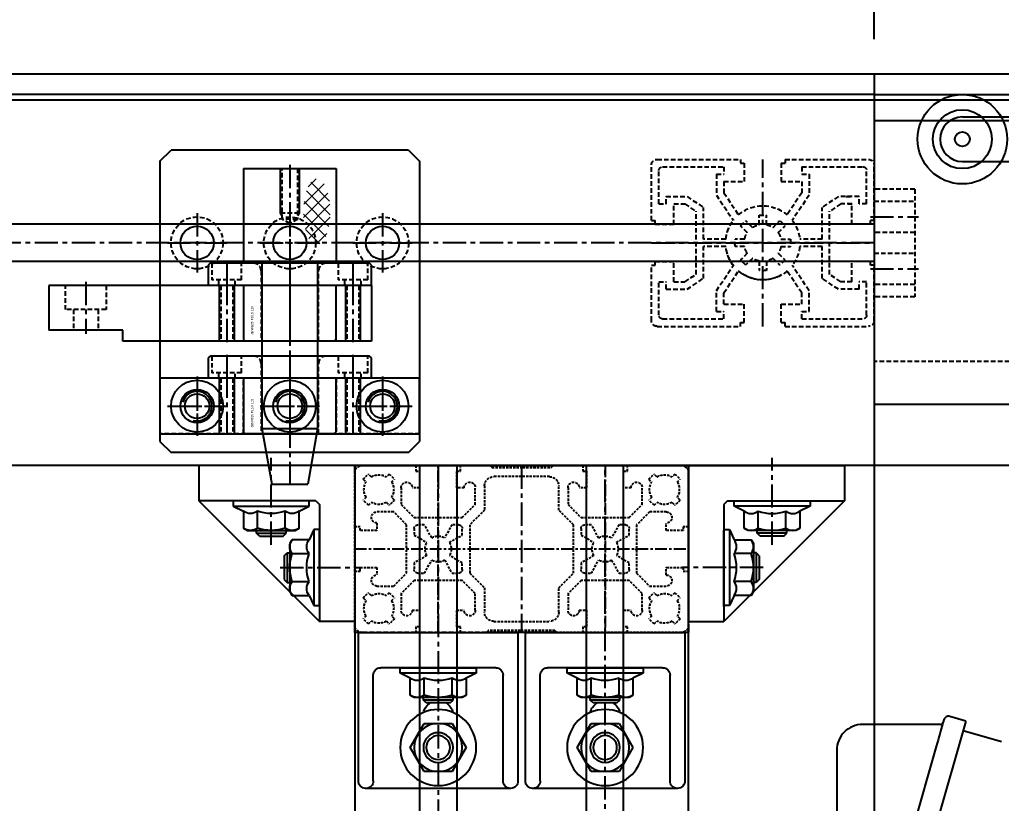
# Model space of a CAD drawing. Header units: inches. Extents: x 0 to 77285, y -118 to 40065.
# Drawn here: x 68096.3 to 68361, y 21415.5 to 21626.7 of the extents above; entities that cross this region are included whole.
import ezdxf

# ---------------------------------------------------------------- set-up
doc = ezdxf.new("R2010")
doc.units = ezdxf.units.IN
doc.header["$LTSCALE"] = 5
doc.header["$MEASUREMENT"] = 0
for name, pattern in [('CENTER', [2, 1.25, -0.25, 0.25, -0.25]), ('HIDDEN', [0.375, 0.25, -0.125]), ('PHANTOM', [2.5, 1.25, -0.25, 0.25, -0.25, 0.25, -0.25])]:
    doc.linetypes.add(name, pattern=pattern)
for name, color, linetype in [('11', 1, 'CENTER'), ('22', 2, 'HIDDEN'), ('44', 4, 'Continuous'), ('55', 5, 'Continuous'), ('99', 181, 'Continuous'), ('A', 8, 'Continuous'), ('B', 123, 'Continuous'), ('BOM-T', 4, 'Continuous'), ('G', 231, 'Continuous'), ('T', 3, 'Continuous'), ('Y', 60, 'Continuous')]:
    doc.layers.add(name, color=color, linetype=linetype)
doc.layers.add('33', color=3, linetype='PHANTOM', lineweight=9)
doc.styles.add('SCI', font='')
doc.styles.get("Standard").update_dxf_attribs({"font": 'arial.ttf'})
doc.styles.get('SCI').set_extended_font_data('Gulim')
doc.dimstyles.new('S', dxfattribs={"dimscale": 100, "dimtxt": 2.5, "dimasz": 2, "dimexe": 1.25, "dimexo": 0.625, "dimgap": -0.625, "dimtad": 1, "dimdec": 8, "dimtxsty": 'SCI', "dimcen": 2.5, "dimclrd": 1, "dimclre": 1, "dimclrt": 7, "dimadec": 8, "dimazin": 2, "dimtfac": 1, "dimtdec": 8, "dimtmove": 0, "dimatfit": 3, "dimfxl": 1, "dimarcsym": 0})
doc.dimstyles.new('SCH', dxfattribs={"dimtxt": 2.5, "dimasz": 2, "dimexe": 1.25, "dimexo": 0.625, "dimtad": 1, "dimdec": 8, "dimtxsty": 'SCI', "dimcen": 2.5, "dimclrd": 4, "dimclre": 4, "dimclrt": 7, "dimadec": 8, "dimazin": 2, "dimtfac": 1, "dimtdec": 8, "dimtmove": 0, "dimatfit": 3, "dimfxl": 1, "dimarcsym": 0})

# ---------------------------------------------------------------- blocks, each defined once
blk = doc.blocks.new('E0104-20170619.11435441E')
for p, q in [((-6, 22.5), (-28.5, 22.5)), ((-6, 22.5), (-6, 21.5)), ((-5, 21.5), (-6, 21.5)), ((-5, 21.5), (-5, 16.5)), ((5, 21.5), (5, 16.5)), ((6, 21.5), (5, 21.5)), ((6, 22.5), (6, 21.5)), ((28.5, 22.5), (6, 22.5)), ((-30, 6), (-30, 21)), ((-28, 10.5), (-28, 19.5)), ((-10.5, 20.5), (-27, 20.5)), ((-10.5, 20.5), (-10.5, 18.5)), ((10.5, 20.5), (10.5, 18.5)), ((27, 20.5), (10.5, 20.5)), ((28, 10.5), (28, 19.5)), ((30, 6), (30, 21)), ((-10.5, 18.5), (-12.5, 18.5)), ((-12.5, 18.5), (-12.5, 12.89)), ((-10.5, 16.5), (-10.5, 13.5)), ((-5, 16.5), (-10.5, 16.5)), ((10.5, 16.5), (5, 16.5)), ((12.5, 18.5), (10.5, 18.5)), ((10.5, 16.5), (10.5, 13.5)), ((12.5, 18.5), (12.5, 12.89)), ((-10.5, 13.5), (-6.54, 7.56)), ((10.5, 13.5), (6.54, 7.56)), ((-26, 10.5), (-26, 12.5)), ((-26, 12.5), (-20.39, 12.5)), ((-22.39, 12.5), (-24.08, 12.5)), ((-20.39, 12.5), (-16, 9.57)), ((-12.5, 12.89), (-7.95, 6.07)), ((12.5, 12.89), (7.95, 6.07)), ((20.39, 12.5), (16, 9.57)), ((26, 12.5), (20.39, 12.5)), ((26, 10.5), (26, 12.5)), ((-28, 10.5), (-26, 10.5)), ((-23, 10.5), (-24.08, 10.5)), ((-24, 10.5), (-21, 10.5)), ((-24, 5), (-24, 10.5)), ((-21, 10.5), (-18, 8.5)), ((-18, -8.5), (-18, 8.5)), ((-16, 1), (-16, 9.57)), ((16, 1), (16, 9.57)), ((21, 10.5), (18, 8.5)), ((18, -8.5), (18, 8.5)), ((24, 10.5), (21, 10.5)), ((24, 5), (24, 10.5)), ((28, 10.5), (26, 10.5)), ((-30, 6), (-29, 6)), ((-29, 5), (-29, 6)), ((-2.76, 4.17), (-4.55, 5.96)), ((-1, 4.9), (-1, 7.43)), ((1, 4.9), (1, 7.43)), ((2.76, 4.17), (4.55, 5.96)), ((29, 5), (29, 6)), ((30, 6), (29, 6)), ((-29, 5), (-24, 5)), ((-4.17, 2.76), (-5.96, 4.55)), ((4.17, 2.76), (5.96, 4.55)), ((29, 5), (24, 5)), ((-16, 1), (-9.95, 1)), ((-4.9, 1), (-7.43, 1)), ((4.9, 1), (7.43, 1)), ((9.95, 1), (16, 1)), ((-16, -9.57), (-16, -1)), ((-16, -1), (-9.95, -1)), ((-4.9, -1), (-7.43, -1)), ((4.9, -1), (7.43, -1)), ((9.95, -1), (16, -1)), ((16, -9.57), (16, -1)), ((-29, -6), (-29, -5)), ((-29, -5), (-24, -5)), ((-24, -10.5), (-24, -5)), ((-4.17, -2.76), (-5.96, -4.55)), ((-2.76, -4.17), (-4.55, -5.96)), ((-1, -4.9), (-1, -7.43)), ((1, -4.9), (1, -7.43)), ((2.76, -4.17), (4.55, -5.96)), ((4.17, -2.76), (5.96, -4.55)), ((24, -10.5), (24, -5)), ((29, -5), (24, -5)), ((29, -6), (29, -5)), ((-30, -21), (-30, -6)), ((-30, -6), (-29, -6)), ((-12.5, -12.89), (-7.95, -6.07)), ((-10.5, -13.5), (-6.54, -7.56)), ((10.5, -13.5), (6.54, -7.56)), ((12.5, -12.89), (7.95, -6.07)), ((30, -6), (29, -6)), ((30, -21), (30, -6)), ((-28, -19.5), (-28, -10.5)), ((-28, -10.5), (-26, -10.5)), ((-26, -12.5), (-26, -10.5)), ((-24, -10.5), (-21, -10.5)), ((-21, -10.5), (-18, -8.5)), ((-20.39, -12.5), (-16, -9.57)), ((20.39, -12.5), (16, -9.57)), ((21, -10.5), (18, -8.5)), ((24, -10.5), (21, -10.5)), ((26, -12.5), (26, -10.5)), ((28, -10.5), (26, -10.5)), ((28, -19.5), (28, -10.5)), ((-26, -12.5), (-20.39, -12.5)), ((-12.5, -18.5), (-12.5, -12.89)), ((12.5, -18.5), (12.5, -12.89)), ((26, -12.5), (20.39, -12.5)), ((-10.5, -16.5), (-10.5, -13.5)), ((10.5, -16.5), (10.5, -13.5)), ((-10.5, -18.5), (-12.5, -18.5)), ((-5, -16.5), (-10.5, -16.5)), ((-10.5, -20.5), (-10.5, -18.5)), ((-5, -21.5), (-5, -16.5)), ((5, -21.5), (5, -16.5)), ((10.5, -16.5), (5, -16.5)), ((12.5, -18.5), (10.5, -18.5)), ((10.5, -20.5), (10.5, -18.5)), ((-10.5, -20.5), (-27, -20.5)), ((27, -20.5), (10.5, -20.5)), ((-6, -22.5), (-28.5, -22.5)), ((-6, -22.5), (-6, -21.5)), ((-5, -21.5), (-6, -21.5)), ((6, -21.5), (5, -21.5)), ((6, -22.5), (6, -21.5)), ((28.5, -22.5), (6, -22.5))]:
    blk.add_line(p, q)
for centre, radius, start, end in [((-28.5, 21), 1.5, 90, 180), ((28.5, 21), 1.5, 0, 90), ((-27, 19.5), 1, 90, 180), ((27, 19.5), 1, 0, 90), ((0, 0), 10, 49.1403, 130.8597), ((0, 0), 10, 142.644, 174.2608), ((0, 0), 7.5, 127.3377, 142.6623), ((0, 0), 7.5, 82.3377, 97.6623), ((0, 0), 7.5, 37.3377, 52.6623), ((0, 0), 10, 5.7392, 39.0281), ((0, 0), 10, 5.7392, 37.356), ((0, 0), 5, 146.537, 168.463), ((0, 0), 5, 101.537, 123.463), ((0, 0), 5, 56.537, 78.463), ((0, 0), 5, 11.537, 33.463), ((0, 0), 7.5, 172.3377, 187.6623), ((0, 0), 7.5, 352.3377, 7.6623), ((0, 0), 10, 185.7392, 217.356), ((0, 0), 5, 191.537, 213.463), ((0, 0), 5, 326.537, 348.463), ((0, 0), 10, 320.9719, 354.2608), ((0, 0), 10, 322.644, 354.2608), ((0, 0), 7.5, 217.3377, 232.6623), ((0, 0), 5, 236.537, 258.463), ((0, 0), 5, 281.537, 303.463), ((0, 0), 7.5, 307.3377, 322.6623), ((0, 0), 10, 229.1403, 309.2607), ((0, 0), 10, 243.4796, 310.8597), ((0, 0), 7.5, 262.3377, 277.6623), ((-28.5, -21), 1.5, 180, 270), ((-27, -19.5), 1, 180, 270), ((27, -19.5), 1, 270, 0), ((28.5, -21), 1.5, 270, 0)]:
    blk.add_arc(centre, radius, start, end)
at = {"layer": '11'}
for p, q in [((0, -22.5), (0, 22.5)), ((30, 0), (-30, 0))]:
    blk.add_line(p, q, dxfattribs=at)
blk = doc.blocks.new('A$Cdc005fc0')
for p, q in [((-25.4, 6), (0, 6)), ((-25.4, -6), (0, -6))]:
    blk.add_line(p, q)
for centre, radius in [((-25.4, 0), 12.06), ((0, 0), 12.06), ((-25.4, 0), 7.94), ((0, 0), 7.94), ((-25.4, 0), 1.99), ((0, 0), 1.99)]:
    blk.add_circle(centre, radius)
for centre, start, end in [((-25.4, 0), 90, 270), ((0, 0), 270, 90)]:
    blk.add_arc(centre, 6, start, end)
blk = doc.blocks.new('A$C945b6342')
for p, q in [((128.99, -65.68), (126.06, -76.02)), ((123.38, -75.25), (122.14, -79.57)), ((123.38, -75.25), (223.84, -104.05)), ((124.28, -82.14), (124.28, -103.05)), ((130.24, -83.25), (220.99, -109.27)), ((131.28, -110.05), (215.5, -110.05))]:
    blk.add_line(p, q)
blk.add_lwpolyline([(123.04, -81.18), (123.09, -81.2), (123.24, -81.24), (123.5, -81.32), (123.86, -81.42), (124.31, -81.55), (124.85, -81.7), (125.46, -81.88), (126.15, -82.08), (126.89, -82.29), (127.69, -82.52), (128.52, -82.75), (129.38, -83), (130.24, -83.25)])
for centre, radius, start, end in [((123.39, -79.93), 1.3, 164, 254), ((123.48, -82.14), 0.8, 0, 74), ((131.28, -103.05), 7, 180, 270)]:
    blk.add_arc(centre, radius, start, end)
blk = doc.blocks.new('A$Cd811ede8')
at = {"layer": '55', "rotation": 270}
blk.add_blockref('A$C945b6342', (0, 0.02), dxfattribs=at)
blk = doc.blocks.new('A$Ce3b21f13')
for p, q in [((2390, -1.5), (60, -1.5)), ((2390, -1.5), (2390, -107)), ((2390, -8.5), (60, -8.5)), ((2390, -14), (2390, -107)), ((2390, -42), (60, -42)), ((2390, -52), (60, -52)), ((2390, -107), (60, -107)), ((2560, -107), (2390, -107))]:
    blk.add_line(p, q)
at = {"linetype": 'Continuous'}
for p, q in [((2560, -8.5), (2390, -8.5)), ((2390, -14), (2560, -14)), ((2390, -90.5), (2560, -90.5)), ((2560, -107), (2390, -107)), ((2390, -107), (2390, -341.1))]:
    blk.add_line(p, q, dxfattribs=at)
at = {"layer": '11'}
for p, q in [((2389, -40), (2402, -40)), ((2390, -47), (60, -47)), ((2389, -54), (2402, -54))]:
    blk.add_line(p, q, dxfattribs=at)
at = {"layer": '22'}
for p, q in [((2401, -32.5), (2390, -32.5)), ((2401, -32.5), (2401, -61.5)), ((2390, -35.8), (2401, -35.8)), ((2401, -44.2), (2390, -44.2)), ((2390, -49.8), (2401, -49.8)), ((2401, -58.2), (2390, -58.2)), ((2401, -61.5), (2390, -61.5)), ((2449, -79), (2390, -79))]:
    blk.add_line(p, q, dxfattribs=at)
at = {"layer": 'B'}
for q in [(60, -7), (2490, -7)]:
    blk.add_line((2390, -7), q, dxfattribs=at)
at = {"layer": 'G', "linetype": 'Continuous'}
blk.add_line((2560, -1.5), (2390, -1.5), dxfattribs=at)
blk.add_blockref('A$Cd811ede8', (2490, -52.5))
at = {"layer": '22', "xscale": -1}
blk.add_blockref('E0104-20170619.11435441E', (2360, -47), dxfattribs=at)
at = {"layer": 'B'}
blk.add_blockref('A$Cdc005fc0', (2439.2, -19.06), dxfattribs=at)
blk = doc.blocks.new('A$C47db6cef')
at = {"ltscale": 0.506191}
for p, q in [((16.5, 45), (2, 45)), ((16.5, 43.5), (16.5, 45)), ((28.5, 45), (16.5, 45)), ((28.5, 45), (28.5, 43.5)), ((36.5, 45), (28.5, 45)), ((37, 44.5), (36.5, 45)), ((53.5, 45), (53, 44.5)), ((61.5, 45), (53.5, 45)), ((61.5, 43.5), (61.5, 45)), ((73.5, 45), (61.5, 45)), ((73.5, 45), (73.5, 43.5)), ((88, 45), (73.5, 45)), ((0, 43), (0, 28.5)), ((3.74, 42.67), (4.47, 41.95)), ((8.53, 41.95), (9.26, 42.67)), ((17.5, 43.5), (16.5, 43.5)), ((17.5, 39), (17.5, 43.5)), ((27.5, 43.5), (27.5, 39)), ((28.5, 43.5), (27.5, 43.5)), ((44.7, 44.5), (37, 44.5)), ((45, 44.2), (44.7, 44.5)), ((45.3, 44.5), (45, 44.2)), ((53, 44.5), (45.3, 44.5)), ((62.5, 43.5), (61.5, 43.5)), ((62.5, 39), (62.5, 43.5)), ((72.5, 43.5), (72.5, 39)), ((73.5, 43.5), (72.5, 43.5)), ((80.74, 42.67), (81.47, 41.95)), ((85.53, 41.95), (86.26, 42.67)), ((90, 28.5), (90, 43)), ((3.05, 40.53), (2.33, 41.26)), ((10.67, 41.26), (9.95, 40.53)), ((37.5, 42), (52.5, 42)), ((80.05, 40.53), (79.33, 41.26)), ((87.67, 41.26), (86.95, 40.53)), ((12.5, 34.5), (12.5, 39)), ((15.5, 39), (17.5, 39)), ((27.5, 39), (29.5, 39)), ((32.5, 39), (32.5, 34.5)), ((35, 33), (35, 39.5)), ((55, 39.5), (55, 33)), ((57.5, 34.5), (57.5, 39)), ((60.5, 39), (62.5, 39)), ((72.5, 39), (74.5, 39)), ((77.5, 39), (77.5, 34.5)), ((2.33, 35.74), (3.05, 36.47)), ((4.47, 35.05), (3.74, 34.33)), ((9.26, 34.33), (8.53, 35.05)), ((9.95, 36.47), (10.67, 35.74)), ((16, 31), (12.5, 34.5)), ((32.5, 34.5), (29, 31)), ((61, 31), (57.5, 34.5)), ((77.5, 34.5), (74, 31)), ((79.33, 35.74), (80.05, 36.47)), ((81.47, 35.05), (80.74, 34.33)), ((86.26, 34.33), (85.53, 35.05)), ((86.95, 36.47), (87.67, 35.74)), ((6, 32.5), (10.5, 32.5)), ((10.5, 32.5), (14, 29)), ((31, 29), (35, 33)), ((55, 33), (59, 29)), ((76, 29), (79.5, 32.5)), ((79.5, 32.5), (84, 32.5)), ((6, 27.5), (6, 29.5)), ((22.2, 31), (16, 31)), ((22.5, 30.7), (22.2, 31)), ((22.8, 31), (22.5, 30.7)), ((29, 31), (22.8, 31)), ((67.2, 31), (61, 31)), ((67.5, 30.7), (67.2, 31)), ((67.8, 31), (67.5, 30.7)), ((74, 31), (67.8, 31)), ((84, 29.5), (84, 27.5)), ((0, 28.5), (1.5, 28.5)), ((0, 28.5), (0, 16.5)), ((1.5, 28.5), (1.5, 27.5)), ((1.5, 27.5), (6, 27.5)), ((14, 29), (14, 22.8)), ((16, 26.25), (16, 28)), ((17, 29), (18.75, 29)), ((18.75, 29), (20.75, 25.53)), ((24.25, 25.53), (26.25, 29)), ((26.25, 29), (28, 29)), ((29, 28), (29, 26.25)), ((31, 16), (31, 29)), ((59, 29), (59, 16)), ((61, 26.25), (61, 28)), ((62, 29), (63.75, 29)), ((63.75, 29), (65.75, 25.53)), ((69.25, 25.53), (71.25, 29)), ((71.25, 29), (73, 29)), ((74, 28), (74, 26.25)), ((76, 22.8), (76, 29)), ((84, 27.5), (88.5, 27.5)), ((88.5, 28.5), (90, 28.5)), ((88.5, 27.5), (88.5, 28.5)), ((90, 16.5), (90, 28.5)), ((19.47, 24.25), (16, 26.25)), ((29, 26.25), (25.53, 24.25)), ((64.47, 24.25), (61, 26.25)), ((74, 26.25), (70.53, 24.25)), ((14, 22.8), (14.3, 22.5)), ((14.3, 22.5), (14, 22.2)), ((14, 22.2), (14, 16)), ((75.7, 22.5), (76, 22.8)), ((76, 22.2), (75.7, 22.5)), ((76, 16), (76, 22.2)), ((16, 18.75), (19.47, 20.75)), ((16, 17), (16, 18.75)), ((20.75, 19.47), (18.75, 16)), ((26.25, 16), (24.25, 19.47)), ((25.53, 20.75), (29, 18.75)), ((29, 18.75), (29, 17)), ((61, 18.75), (64.47, 20.75)), ((61, 17), (61, 18.75)), ((65.75, 19.47), (63.75, 16)), ((71.25, 16), (69.25, 19.47)), ((70.53, 20.75), (74, 18.75)), ((74, 18.75), (74, 17)), ((0, 16.5), (0, 2)), ((1.5, 16.5), (0, 16.5)), ((1.5, 17.5), (1.5, 16.5)), ((6, 17.5), (1.5, 17.5)), ((6, 15.5), (6, 17.5)), ((14, 16), (10.5, 12.5)), ((18.75, 16), (17, 16)), ((28, 16), (26.25, 16)), ((35, 12), (31, 16)), ((59, 16), (55, 12)), ((63.75, 16), (62, 16)), ((73, 16), (71.25, 16)), ((79.5, 12.5), (76, 16)), ((84, 17.5), (84, 15.5)), ((88.5, 17.5), (84, 17.5)), ((88.5, 16.5), (88.5, 17.5)), ((90, 16.5), (88.5, 16.5)), ((90, 2), (90, 16.5)), ((12.5, 10.5), (16, 14)), ((16, 14), (22.2, 14)), ((22.2, 14), (22.5, 14.3)), ((22.5, 14.3), (22.8, 14)), ((22.8, 14), (29, 14)), ((29, 14), (32.5, 10.5)), ((57.5, 10.5), (61, 14)), ((61, 14), (67.2, 14)), ((67.2, 14), (67.5, 14.3)), ((67.5, 14.3), (67.8, 14)), ((67.8, 14), (74, 14)), ((74, 14), (77.5, 10.5)), ((3.74, 10.67), (4.47, 9.95)), ((10.5, 12.5), (6, 12.5)), ((8.53, 9.95), (9.26, 10.67)), ((35, 5.5), (35, 12)), ((55, 12), (55, 5.5)), ((84, 12.5), (79.5, 12.5)), ((80.74, 10.67), (81.47, 9.95)), ((85.53, 9.95), (86.26, 10.67)), ((3.05, 8.53), (2.33, 9.26)), ((10.67, 9.26), (9.95, 8.53)), ((12.5, 6), (12.5, 10.5)), ((32.5, 10.5), (32.5, 6)), ((57.5, 6), (57.5, 10.5)), ((77.5, 10.5), (77.5, 6)), ((80.05, 8.53), (79.33, 9.26)), ((87.67, 9.26), (86.95, 8.53)), ((17.5, 6), (15.5, 6)), ((17.5, 1.5), (17.5, 6)), ((27.5, 6), (27.5, 1.5)), ((29.5, 6), (27.5, 6)), ((62.5, 6), (60.5, 6)), ((62.5, 1.5), (62.5, 6)), ((72.5, 6), (72.5, 1.5)), ((74.5, 6), (72.5, 6)), ((2.33, 3.74), (3.05, 4.47)), ((4.47, 3.05), (3.74, 2.33)), ((9.26, 2.33), (8.53, 3.05)), ((9.95, 4.47), (10.67, 3.74)), ((52.5, 3), (37.5, 3)), ((79.33, 3.74), (80.05, 4.47)), ((81.47, 3.05), (80.74, 2.33)), ((86.26, 2.33), (85.53, 3.05)), ((86.95, 4.47), (87.67, 3.74)), ((2, 0), (16.5, 0)), ((16.5, 1.5), (17.5, 1.5)), ((16.5, 0), (16.5, 1.5)), ((16.5, 0), (28.5, 0)), ((27.5, 1.5), (28.5, 1.5)), ((28.5, 1.5), (28.5, 0)), ((28.5, 0), (35.55, 0)), ((35.55, 0), (36.05, 0.5)), ((36.05, 0.5), (44.7, 0.5)), ((44.7, 0.5), (45, 0.8)), ((45, 0.8), (45.3, 0.5)), ((45.3, 0.5), (53.95, 0.5)), ((53.95, 0.5), (54.45, 0)), ((61.5, 1.5), (62.5, 1.5)), ((61.5, 0), (61.5, 1.5)), ((72.5, 1.5), (73.5, 1.5)), ((73.5, 1.5), (73.5, 0))]:
    blk.add_line(p, q, dxfattribs=at)
for p, q in [((54.45, 0), (61.5, 0)), ((61.5, 0), (73.5, 0)), ((73.5, 0), (88, 0))]:
    blk.add_line(p, q)
for centre, radius, start, end in [((2, 43), 2, 90, 180), ((88, 43), 2, 0, 90), ((6.5, 38.5), 5, 123.463, 146.537), ((6.5, 38.5), 4, 59.4775, 120.5225), ((6.5, 38.5), 5, 33.463, 56.537), ((83.5, 38.5), 5, 123.463, 146.537), ((83.5, 38.5), 4, 59.4775, 120.5225), ((83.5, 38.5), 5, 33.463, 56.537), ((6.5, 38.5), 4, 149.4775, 210.5225), ((6.5, 38.5), 4, 329.4775, 30.5225), ((14, 39), 1.5, 0, 180), ((31, 39), 1.5, 0, 180), ((37.5, 39.5), 2.5, 90, 180), ((52.5, 39.5), 2.5, 0, 90), ((59, 39), 1.5, 0, 180), ((76, 39), 1.5, 0, 180), ((83.5, 38.5), 4, 149.4775, 210.5225), ((83.5, 38.5), 4, 329.4775, 30.5225), ((6.5, 38.5), 5, 213.463, 236.537), ((6.5, 38.5), 4, 239.4775, 300.5225), ((6.5, 38.5), 5, 303.463, 326.537), ((83.5, 38.5), 5, 213.463, 236.537), ((83.5, 38.5), 4, 239.4775, 300.5225), ((83.5, 38.5), 5, 303.463, 326.537), ((6, 31), 1.5, 90, 270), ((84, 31), 1.5, 270, 90), ((17, 28), 1, 90, 180), ((28, 28), 1, 0, 90), ((62, 28), 1, 90, 180), ((73, 28), 1, 0, 90), ((22.5, 22.5), 3.5, 150, 210), ((22.5, 22.5), 3.5, 60, 120), ((22.5, 22.5), 3.5, 330, 30), ((67.5, 22.5), 3.5, 150, 210), ((67.5, 22.5), 3.5, 60, 120), ((67.5, 22.5), 3.5, 330, 30), ((22.5, 22.5), 3.5, 240, 300), ((67.5, 22.5), 3.5, 240, 300), ((17, 17), 1, 180, 270), ((28, 17), 1, 270, 0), ((62, 17), 1, 180, 270), ((73, 17), 1, 270, 0), ((6, 14), 1.5, 90, 270), ((84, 14), 1.5, 270, 90), ((6.5, 6.5), 5, 123.463, 146.537), ((6.5, 6.5), 5, 33.463, 56.537), ((83.5, 6.5), 5, 123.463, 146.537), ((83.5, 6.5), 5, 33.463, 56.537), ((6.5, 6.5), 4, 149.4775, 210.5225), ((6.5, 6.5), 4, 59.4775, 120.5225), ((6.5, 6.5), 4, 329.4775, 30.5225), ((83.5, 6.5), 4, 149.4775, 210.5225), ((83.5, 6.5), 4, 59.4775, 120.5225), ((83.5, 6.5), 4, 329.4775, 30.5225), ((14, 6), 1.5, 180, 0), ((31, 6), 1.5, 180, 0), ((37.5, 5.5), 2.5, 180, 270), ((52.5, 5.5), 2.5, 270, 0), ((59, 6), 1.5, 180, 0), ((76, 6), 1.5, 180, 0), ((6.5, 6.5), 5, 213.463, 236.537), ((6.5, 6.5), 4, 239.4775, 300.5225), ((6.5, 6.5), 5, 303.463, 326.537), ((83.5, 6.5), 5, 213.463, 236.537), ((83.5, 6.5), 4, 239.4775, 300.5225), ((83.5, 6.5), 5, 303.463, 326.537), ((2, 2), 2, 180, 270), ((88, 2), 2, 270, 0)]:
    blk.add_arc(centre, radius, start, end, dxfattribs=at)
at = {"layer": '11', "ltscale": 0.506191}
for p, q in [((22.5, 45), (22.5, 0)), ((67.5, 0), (67.5, 45)), ((90, 22.5), (0, 22.5))]:
    blk.add_line(p, q, dxfattribs=at)
at = {"layer": '11'}
blk.add_line((45, 45), (45, 0), dxfattribs=at)
at = {"layer": 'A', "ltscale": 0.506191}
for p, q in [((0, 45), (0, 43)), ((2, 45), (0, 45)), ((53.5, 45), (36.5, 45)), ((90, 45), (88, 45)), ((90, 43), (90, 45)), ((0, 2), (0, 0)), ((0, 0), (2, 0)), ((35.55, 0), (54.45, 0)), ((90, 0), (90, 2))]:
    blk.add_line(p, q, dxfattribs=at)
at = {"layer": 'A'}
blk.add_line((88, 0), (90, 0), dxfattribs=at)
blk = doc.blocks.new('af!@$!2^^&&@$aD읾ㅇㄹA$C5BB358B1')
for p, q in [((1.74, 42), (43.74, 42)), ((1.74, 42), (1.74, 0)), ((43.74, 42), (43.74, 32.5)), ((12.24, 32.5), (11.24, 31.5)), ((43.74, 32.5), (11.24, 0)), ((12.24, 32.5), (43.74, 32.5)), ((13.99, 32.5), (34.49, 32.5)), ((13.99, 31), (13.99, 32.5)), ((34.49, 32.5), (34.49, 31)), ((11.24, 31.5), (11.24, 0)), ((34.49, 31), (13.99, 31)), ((16.73, 29.7), (13.99, 31)), ((16.73, 25.11), (16.73, 29.7)), ((20.48, 25.14), (20.48, 29.7)), ((27.99, 25.14), (27.99, 29.7)), ((34.49, 31), (31.74, 29.7)), ((31.74, 29.7), (31.74, 25.11)), ((11.24, 24.75), (12.74, 24.75)), ((11.24, 4.04), (11.24, 24.54)), ((12.74, 24.75), (12.74, 4.25)), ((12.74, 24.75), (14.04, 22.01)), ((17.79, 24.5), (16.73, 25.11)), ((30.68, 24.5), (17.79, 24.5)), ((20.24, 23.8), (20.24, 24.5)), ((28.24, 23.8), (28.24, 24.5)), ((31.74, 25.11), (30.68, 24.5)), ((14.04, 22.01), (18.63, 22.01)), ((18.63, 22.01), (19.24, 20.94)), ((28.24, 23.8), (20.24, 23.8)), ((21.04, 23), (20.24, 23.8)), ((27.44, 23), (21.04, 23)), ((27.44, 23), (28.24, 23.8)), ((19.24, 20.94), (19.24, 8.06)), ((18.59, 18.25), (14.04, 18.25)), ((19.94, 18.5), (19.24, 18.5)), ((19.94, 18.5), (19.94, 10.5)), ((20.74, 17.7), (19.94, 18.5)), ((20.74, 17.7), (20.74, 11.3)), ((18.59, 10.75), (14.04, 10.75)), ((20.74, 11.3), (19.94, 10.5)), ((19.24, 8.06), (18.63, 6.99)), ((19.94, 10.5), (19.24, 10.5)), ((14.04, 6.99), (12.74, 4.25)), ((18.63, 6.99), (14.04, 6.99)), ((12.74, 4.25), (11.24, 4.25)), ((1.74, 0), (11.24, 0))]:
    blk.add_line(p, q)
for centre, radius, start, end in [((18.61, 32.11), 3.06, 232.1211, 307.8789), ((24.24, 40.32), 11.26, 250.5288, 289.4712), ((29.87, 32.11), 3.06, 232.1211, 307.8789), ((18.61, 27.56), 3.06, 232.1211, 307.8789), ((24.24, 35.76), 11.26, 250.5288, 289.4712), ((29.87, 27.56), 3.06, 232.1211, 307.8789), ((11.62, 20.13), 3.06, 322.1211, 37.8789), ((16.18, 20.13), 3.06, 322.1211, 37.8789), ((3.42, 14.5), 11.26, 340.5288, 19.4712), ((7.98, 14.5), 11.26, 340.5288, 19.4712), ((11.62, 8.87), 3.06, 322.1211, 37.8789), ((16.18, 8.87), 3.06, 322.1211, 37.8789)]:
    blk.add_arc(centre, radius, start, end)
at = {"layer": '11'}
for p, q in [((24.24, 20.66), (24.24, 44.03)), ((21.83, 14.5), (0, 14.5))]:
    blk.add_line(p, q, dxfattribs=at)
blk = doc.blocks.new('A$C632A6005')
for p, q in [((-21.5, 0), (-21.5, -40)), ((21.5, 0), (-21.5, 0)), ((21.5, -40.1), (21.5, 0)), ((-15.5, -9.5), (15.5, -9.5)), ((10.25, -9.5), (-10.25, -9.5)), ((-10.25, -9.5), (-10.25, -11)), ((10.25, -11), (10.25, -9.5)), ((-17.5, -40), (-17.5, -11.5)), ((-10.25, -11), (10.25, -11)), ((-10.25, -11), (-7.51, -12.3)), ((-7.51, -12.3), (-7.51, -16.89)), ((-3.75, -16.86), (-3.75, -12.3)), ((3.76, -16.86), (3.76, -12.3)), ((7.51, -12.3), (10.25, -11)), ((7.51, -16.89), (7.51, -12.3)), ((17.5, -40), (17.5, -11.5)), ((-7.51, -16.89), (-6.44, -17.5)), ((-6.44, -17.5), (6.45, -17.5)), ((-4, -18.2), (-4, -17.5)), ((-4, -18.2), (4, -18.2)), ((-3.2, -19), (-4, -18.2)), ((3.2, -19), (4, -18.2)), ((4, -18.2), (4, -17.5)), ((6.45, -17.5), (7.51, -16.89)), ((-3.2, -19), (3.2, -19)), ((-3.75, -24.5), (-7.5, -31)), ((3.75, -24.5), (-3.75, -24.5)), ((7.51, -31), (3.75, -24.5)), ((-7.5, -31), (-3.75, -37.5)), ((3.75, -37.5), (7.51, -31)), ((-3.75, -37.5), (3.75, -37.5)), ((-19.5, -42), (19.6, -42))]:
    blk.add_line(p, q)
for radius in [10.25, 6.5, 4, 3.2]:
    blk.add_circle((0, -31), radius)
for centre, radius, start, end in [((-15.5, -11.5), 2, 90, 180), ((15.5, -11.5), 2, 0, 90), ((-5.63, -9.89), 3.06, 232.1211, 307.8789), ((0, -1.68), 11.26, 250.5288, 289.4712), ((5.63, -9.89), 3.06, 232.1211, 307.8789), ((-5.63, -14.44), 3.06, 232.1211, 307.8789), ((0, -6.24), 11.26, 250.5288, 289.4712), ((5.63, -14.44), 3.06, 232.1211, 307.8789), ((0, -22.5), 4.1, 121.3886, 166.7272), ((0, -22.5), 4.1, 13.2728, 58.6114), ((-19.5, -40), 2, 180, 270), ((-19.5, -40), 2, 270, 0), ((19.5, -40), 2, 180, 270), ((19.6, -40.1), 1.9, 270, 0)]:
    blk.add_arc(centre, radius, start, end)
blk = doc.blocks.new('A$C57ff1916')
for p, q in [((-90, 0), (0, 0)), ((-90, 0), (-90, -540)), ((0, -540), (0, 0))]:
    blk.add_line(p, q)
at = {"layer": '11'}
for p, q in [((-67.5, 0), (-67.5, -540)), ((-22.5, -540), (-22.5, 0))]:
    blk.add_line(p, q, dxfattribs=at)
at = {"layer": 'A'}
for p, q in [((-72.5, 0), (-72.5, -540)), ((-62.5, 0), (-62.5, -540)), ((-27.5, -540), (-27.5, 0)), ((-17.5, -540), (-17.5, 0))]:
    blk.add_line(p, q, dxfattribs=at)
at = {"layer": '22', "xscale": -1}
blk.add_blockref('A$C47db6cef', (0, -45), dxfattribs=at)
at = {"layer": '44', "extrusion": (0, 0, -1), "zscale": -1}
blk.add_blockref('af!@$!2^^&&@$aD읾ㅇㄹA$C5BB358B1', (88.26, -42), dxfattribs=at)
at = {"layer": '44', "extrusion": (0, 0, -1), "xscale": -1, "zscale": -1}
blk.add_blockref('af!@$!2^^&&@$aD읾ㅇㄹA$C5BB358B1', (1.74, -42), dxfattribs=at)
at = {"layer": '44', "xscale": -1}
for p in [(-67.5, -45), (-22.5, -45)]:
    blk.add_blockref('A$C632A6005', p, dxfattribs=at)
blk = doc.blocks.new('A$Cf7c8dc8a')
at = {"layer": '33'}
h = blk.add_hatch(dxfattribs=at)
h.set_pattern_fill('NET', color=256, scale=20, angle=-45)
h.set_pattern_definition([(315, (-19888.0082, 60077.531), (1.76776695, 1.76776695), []), (45, (-19888.0082, 60077.531), (-1.76776695, 1.76776695), [])])
edge = h.paths.add_edge_path()
edge.add_ellipse((7.29, 13.39), major_axis=(0, 8.88), ratio=0.409244, start_angle=0, end_angle=360)
for p, q in [((-12.5, 25), (-12.5, 0)), ((-12.5, 25), (12.5, 25)), ((12.5, 25), (12.5, 0)), ((-12.5, 0), (12.5, 0)), ((-7.5, 0), (-7.5, -45)), ((7.5, 0), (7.5, -45)), ((-7.5, -45), (7.5, -45, 0)), ((-7.5, -45), (-4.86, -60)), ((7.5, -45), (4.86, -60)), ((-4.86, -60), (4.86, -60))]:
    blk.add_line(p, q)
at = {"layer": '11'}
blk.add_line((0, 26), (0, -61), dxfattribs=at)
at = {"layer": '22'}
for p, q in [((-2.07, 11.4), (-2.07, 25)), ((2.07, 25), (2.07, 11.4)), ((2.5, 13), (-2.5, 13)), ((0, 10.21), (-2.07, 11.4)), ((2.07, 11.4), (-2.07, 11.4)), ((2.07, 11.4), (0, 10.21))]:
    blk.add_line(p, q, dxfattribs=at)
at = {"layer": 'T'}
for p, q in [((-2.5, 13), (-2.5, 25)), ((2.5, 25), (2.5, 13)), ((-2.07, 12.25), (-2.5, 13)), ((2.5, 13), (2.07, 12.25))]:
    blk.add_line(p, q, dxfattribs=at)
blk = doc.blocks.new('A$Ca68f7a3e')
for p, q in [((0, -3, 0), (3, 0)), ((67, 0), (3, 0)), ((67, 0), (70, -3, 0)), ((0, -3, 0), (0, -78.5, 0)), ((70, -3, 0), (70, -78.5, 0)), ((70, -20), (0, -20)), ((70, -30), (0, -30)), ((0, -78.5, 0), (3, -81.5)), ((67, -81.5), (70, -78.5, 0)), ((67, -81.5), (3, -81.5))]:
    blk.add_line(p, q)
for centre, radius in [((10, -25), 4.5), ((35, -25, 0), 4.5), ((60, -25), 4.5), ((10, -69, 0), 7), ((35, -69, 0), 7), ((60, -69, 0), 7), ((10, -69, 0), 4.5), ((35, -69, 0), 4.5), ((60, -69, 0), 4.5)]:
    blk.add_circle(centre, radius)
at = {"layer": '11'}
for p, q in [((10, -17), (10, -33)), ((35, -17, 0), (35, -33, 0)), ((60, -17), (60, -33)), ((2, -25), (18, -25)), ((27, -25, 0), (43, -25, 0)), ((52, -25), (68, -25)), ((10, -61, 0), (10, -77, 0)), ((35, -61, 0), (35, -77, 0)), ((60, -61, 0), (60, -77, 0)), ((2, -69, 0), (18, -69, 0)), ((27, -69, 0), (43, -69, 0)), ((52, -69, 0), (68, -69, 0))]:
    blk.add_line(p, q, dxfattribs=at)
at = {"layer": '22'}
for p, q in [((70, -61.5), (0, -61.5)), ((70, -76.5), (0, -76.5))]:
    blk.add_line(p, q, dxfattribs=at)
for centre in [(10, -25), (35, -25, 0), (60, -25)]:
    blk.add_circle(centre, 7, dxfattribs=at)
blk = doc.blocks.new('A$C2da63f21')
for p, q in [((35, 7.5, 0), (-35, 7.5, 0)), ((-35, 7.5, 0), (-35, -7.5)), ((35, -7.5), (35, 7.5, 0)), ((-35, -7.5), (35, -7.5))]:
    blk.add_line(p, q)
for centre in [(-25, 0), (0, 0), (25, 0)]:
    blk.add_circle(centre, 3.32)
at = {"layer": '11'}
for p, q in [((-17, 8.5), (-17, -8.5)), ((0, 8.5, 0), (0, -8.5, 0)), ((17, 8.5), (17, -8.5)), ((-25, 5), (-25, -5)), ((25, 5), (25, -5)), ((-30, 0), (-20, 0)), ((-5, 0), (5, 0)), ((20, 0), (30, 0))]:
    blk.add_line(p, q, dxfattribs=at)
at = {"layer": '22'}
for p, q in [((-18.62, 7.5), (-18.62, -7.5)), ((-15.38, 7.5), (-15.38, -7.5)), ((-12.5, -7.5), (-12.5, 7.5)), ((12.5, 7.5), (12.5, -7.5)), ((15.38, 7.5), (15.38, -7.5)), ((18.62, 7.5), (18.62, -7.5))]:
    blk.add_line(p, q, dxfattribs=at)
at = {"layer": 'T'}
for p, q in [((-19, 7.5), (-19, -7.5)), ((-15, 7.5), (-15, -7.5)), ((15, 7.5), (15, -7.5)), ((19, 7.5), (19, -7.5))]:
    blk.add_line(p, q, dxfattribs=at)
for centre in [(-25, 0), (0, 0), (25, 0)]:
    blk.add_arc(centre, 4, 255, 165, dxfattribs=at)
blk = doc.blocks.new('A$Ce4195c60')
for p, q in [((77, 12, 0), (-10, 12)), ((-10, 12), (-10, 0)), ((77, 12, 0), (77, -3, 0)), ((10, 0, 0), (-10, 0)), ((10, -3, 0), (10, 0, 0)), ((77, -3, 0), (10, -3, 0))]:
    blk.add_line(p, q)
at = {"layer": '11'}
for p, q in [((0, 13), (0, -1)), ((38, 13, 0), (38, -4, 0)), ((55, 13, 0), (55, -4, 0)), ((72, 13, 0), (72, -4, 0))]:
    blk.add_line(p, q, dxfattribs=at)
at = {"layer": '22'}
for p, q in [((-5.5, 5.5), (-5.5, 12)), ((5.5, 12), (5.5, 5.5)), ((36.38, 12, 0), (36.38, -3, 0)), ((39.62, 12, 0), (39.62, -3, 0)), ((42.5, 12, 0), (42.5, -3, 0)), ((67.5, -3, 0), (67.5, 12, 0)), ((70.38, 12, 0), (70.38, -3, 0)), ((73.62, 12, 0), (73.62, -3, 0)), ((5.5, 5.5), (-5.5, 5.5)), ((-3.3, 5.5), (-3.3, 0)), ((3.3, 5.5), (3.3, 0))]:
    blk.add_line(p, q, dxfattribs=at)
at = {"layer": 'T'}
for p, q in [((36, 12, 0), (36, -3, 0)), ((40, 12, 0), (40, -3, 0)), ((70, 12, 0), (70, -3, 0)), ((74, 12, 0), (74, -3, 0))]:
    blk.add_line(p, q, dxfattribs=at)
blk = doc.blocks.new('A$C9dcec20e')
for p, q in [((-21.5, 6), (-22, 5.5)), ((-22, 5.5), (-22, 0)), ((21.5, 6), (-21.5, 6)), ((22, 5.5), (21.5, 6)), ((22, 0), (22, 5.5)), ((22, 0), (-22, 0)), ((-12.5, 0), (-12.5, -14.5)), ((12.5, -14.5), (12.5, 0)), ((-12.5, -14.5), (-12, -15)), ((12, -15), (-12, -15)), ((12, -15), (12.5, -14.5))]:
    blk.add_line(p, q)
at = {"layer": '11'}
for p, q in [((-17, 6.3), (-17, -0.3)), ((0, 7.05), (0, -16.05)), ((17, 6.3), (17, -0.3))]:
    blk.add_line(p, q, dxfattribs=at)
at = {"layer": '22'}
for p, q in [((-21, 6), (-21, 1.5)), ((-13, 1.5), (-13, 6)), ((13, 6), (13, 1.5)), ((21, 1.5), (21, 6)), ((-7.75, 4), (-7.75, -15)), ((7.75, -15), (7.75, 4)), ((-13, 1.5), (-21, 1.5)), ((-19.25, 1.5), (-19.25, 0)), ((-14.75, 0), (-14.75, 1.5)), ((21, 1.5), (13, 1.5)), ((14.75, 1.5), (14.75, 0)), ((19.25, 0), (19.25, 1.5))]:
    blk.add_line(p, q, dxfattribs=at)
for centre, start, end in [((-9.75, 4), 0, 90), ((9.75, 4), 90, 180)]:
    blk.add_arc(centre, 2, start, end, dxfattribs=at)
at = {"layer": 'BOM-T', "color": 4}
blk.add_text('JBNFB25-P15.5-L15', height=0.6, rotation=90, dxfattribs=at).set_placement((-9.86, -13.25))
blk = doc.blocks.new('A$Cd8c77eff')
at = {"layer": '44'}
blk.add_blockref('A$Cf7c8dc8a', (55, 18.5), dxfattribs=at)
at = {"layer": '99'}
for p in [(55, 12), (55, -13)]:
    blk.add_blockref('A$C9dcec20e', p, dxfattribs=at)
at = {"layer": 'B'}
for name, p in [('A$Ca68f7a3e', (20, 48.5)), ('A$C2da63f21', (55, -20.5, 0))]:
    blk.add_blockref(name, p, dxfattribs=at)
at = {"layer": 'Y'}
blk.add_blockref('A$Ce4195c60', (0, 0), dxfattribs=at)
blk = doc.blocks.new('*D695')
at = {"color": 1, "lineweight": -2, "transparency": 16777216}
for p, q in [((67226.67, 21832.42), (67096.66, 21832.42)), ((67096.66, 21832.42), (67096.66, 21775.22)), ((67226.67, 21775.22), (67226.67, 21832.42)), ((65996.66, 21621.42), (65996.66, 21784.59)), ((68326.66, 21621.42), (68326.66, 21784.59)), ((67096.66, 21775.22), (67226.67, 21775.22)), ((66026.66, 21765.84), (68296.66, 21765.84))]:
    blk.add_line(p, q, dxfattribs=at)
at = {"color": 1, "transparency": 16777216}
for points in [[(66026.66, 21770.84), (66026.66, 21760.84), (65996.66, 21765.84)], [(68296.66, 21770.84), (68296.66, 21760.84), (68326.66, 21765.84)]]:
    blk.add_solid(points, dxfattribs=at)
at = {"layer": 'Defpoints', "color": 0, "transparency": 16777216}
for p in [(68326.66, 21765.84), (65996.66, 21612.04), (68326.66, 21612.04)]:
    blk.add_point(p, dxfattribs=at)
at = {"color": 7, "transparency": 16777216, "insert": (67161.66, 21803.82), "char_height": 37.5, "attachment_point": 5, "style": 'SCI'}
blk.add_mtext('2330', dxfattribs=at)
blk = doc.blocks.new('*D703')
at = {"color": 4, "lineweight": -2, "transparency": 16777216}
for p, q in [((65936.66, 21621.42), (65936.66, 21903.21)), ((68496.66, 21621.42), (68496.66, 21903.21)), ((65966.66, 21884.46), (68466.66, 21884.46))]:
    blk.add_line(p, q, dxfattribs=at)
at = {"color": 4, "transparency": 16777216}
for points in [[(65966.66, 21889.46), (65966.66, 21879.46), (65936.66, 21884.46)], [(68466.66, 21889.46), (68466.66, 21879.46), (68496.66, 21884.46)]]:
    blk.add_solid(points, dxfattribs=at)
at = {"layer": 'Defpoints', "color": 0, "transparency": 16777216}
for p in [(68496.66, 21884.46), (65936.66, 21612.04), (68496.66, 21612.04)]:
    blk.add_point(p, dxfattribs=at)
at = {"color": 7, "transparency": 16777216, "insert": (67216.66, 21913.06), "char_height": 37.5, "attachment_point": 5, "style": 'SCI'}
blk.add_mtext('2560', dxfattribs=at)

msp = doc.modelspace()

# ---------------------------------------------------------------- block references
for name, p in [('A$Ce3b21f13', (65936.66475756, 21613.54189829)), ('A$Cd8c77eff', (68114.16475756, 21543.04189829, 0.00000002)), ('A$C57ff1916', (68276.66475756, 21506.54189829))]:
    msp.add_blockref(name, p)

# ---------------------------------------------------------------- dimensions: what is measured, and where the dimension line sits
for base, p1, p2, dimstyle, picture, middle in [((68496.6647575576, 21884.4580806299), (65936.6647575576, 21612.041898287), (68496.6647575576, 21612.041898288), 'SCH', '*D703', (67216.6647575576, 21913.0574481399)), ((68326.6647575576, 21765.8442700547), (65996.6647575576, 21612.041898287), (68326.6647575576, 21612.041898288), 'S', '*D695', (67161.6647575576, 21803.8186375647))]:
    dim = msp.add_linear_dim(base=base, p1=p1, p2=p2, dimstyle=dimstyle, override={"dimscale": 15})
    dim.commit()
    dim.dimension.update_dxf_attribs({"geometry": picture, "text_midpoint": middle})

doc.saveas('drawing.dxf')
